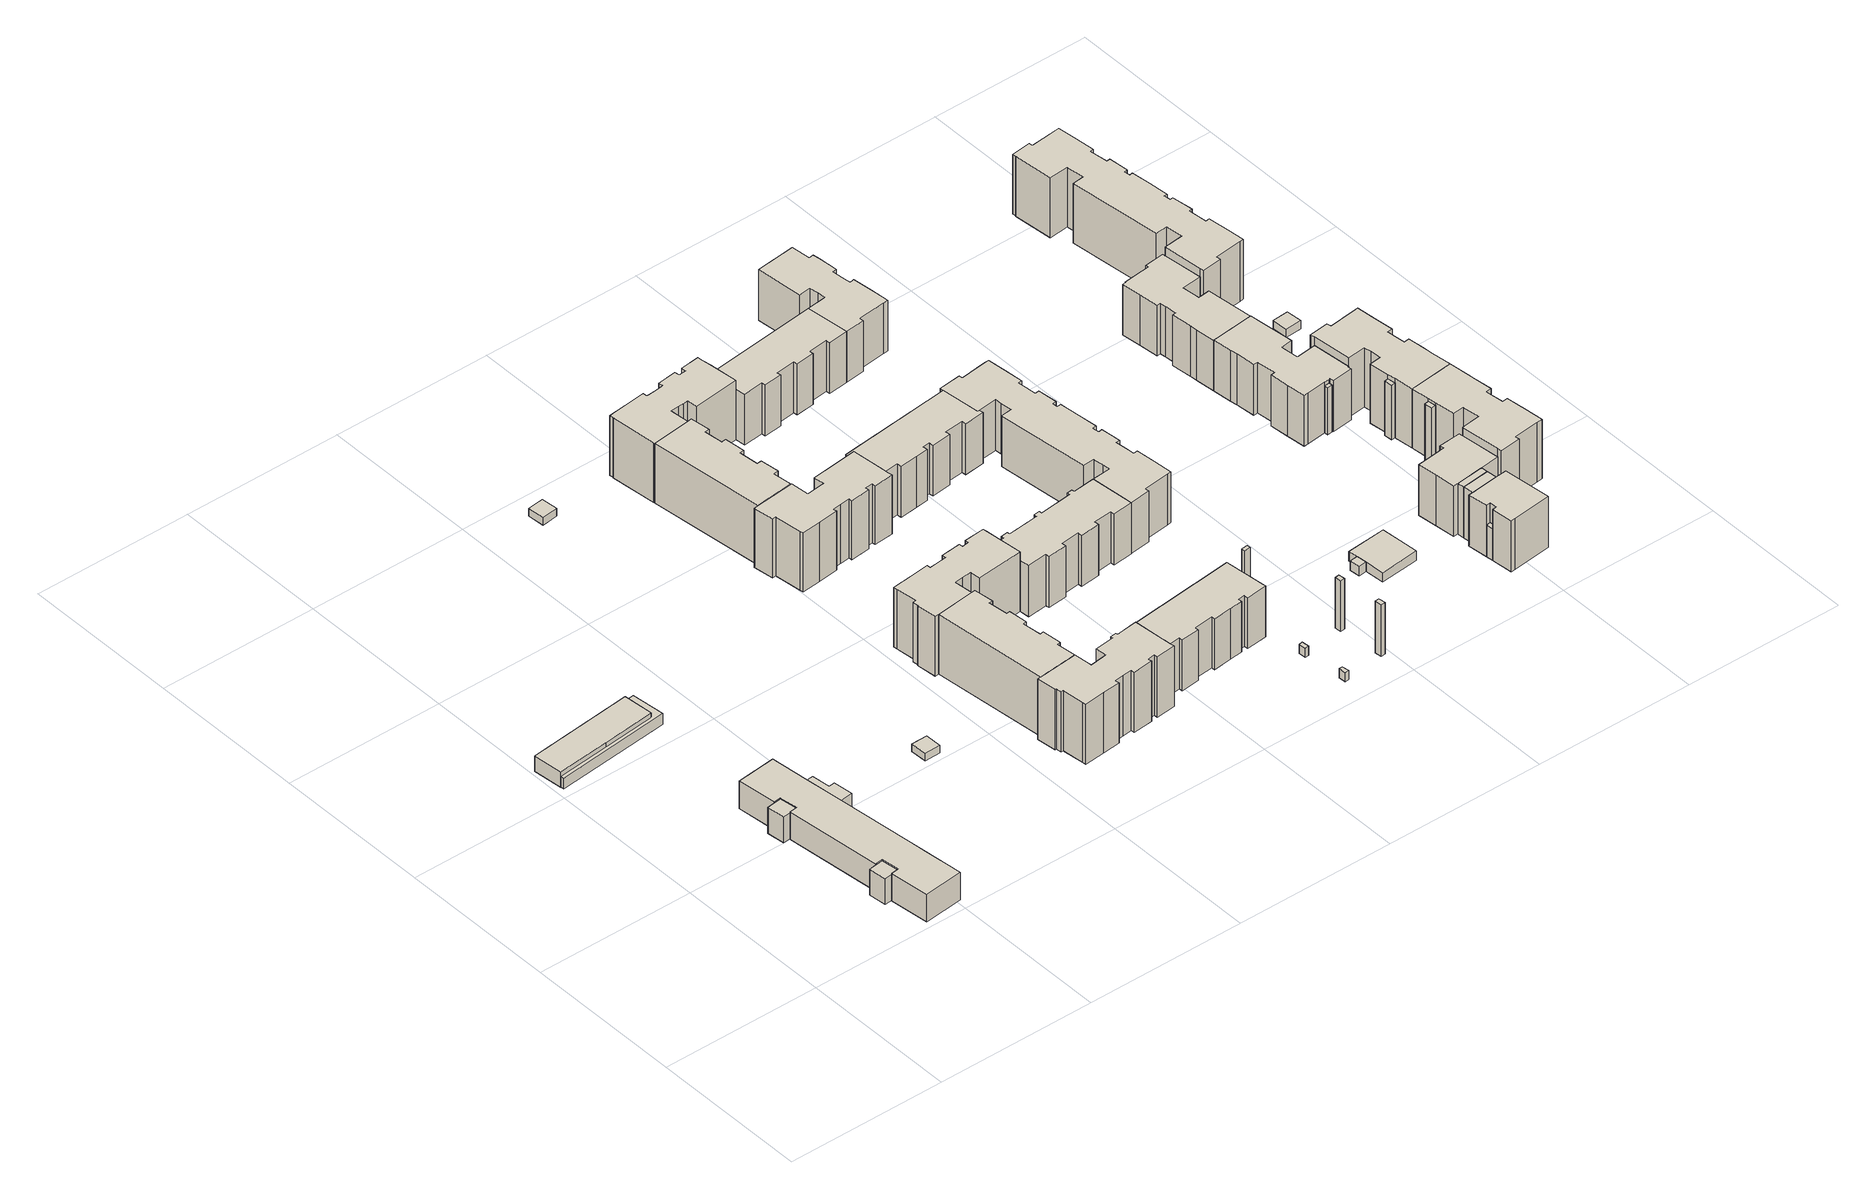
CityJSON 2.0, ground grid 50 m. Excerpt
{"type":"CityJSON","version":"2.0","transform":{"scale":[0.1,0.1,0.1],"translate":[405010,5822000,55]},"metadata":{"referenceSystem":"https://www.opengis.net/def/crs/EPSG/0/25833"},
"CityObjects":{
"building1":{"type":"Building","attributes":{"Gemeindeschluessel":"11000010","BezugspunktDach":"2200","function":"51009_1610","measuredHeight":8.51,"storeysAboveGround":0},"address":[{"country":"Germany","locality":"Berlin"}],"geometry":[{"type":"Solid","lod":"1","boundaries":[[[[0,1,2,3,4,5]],[[6,7,8,9,10,11]],[[6,11,5,4]],[[7,6,4,3]],[[8,7,3,2]],[[9,8,2,1]],[[10,9,1,0]],[[11,10,0,5]]]]}]},
"building2":{"type":"Building","attributes":{"Gemeindeschluessel":"11000010","BezugspunktDach":"2200","function":"51009_1610","measuredHeight":8.55,"storeysAboveGround":0},"address":[{"country":"Germany","locality":"Berlin"}],"geometry":[{"type":"Solid","lod":"1","boundaries":[[[[12,13,14,15,16,17]],[[18,19,20,21,22,23]],[[18,23,17,16]],[[19,18,16,15]],[[20,19,15,14]],[[21,20,14,13]],[[22,21,13,12]],[[23,22,12,17]]]]}]},
"building3":{"type":"Building","attributes":{"name":"Kinderforscherzentrum","Gemeindeschluessel":"11000010","BezugspunktDach":"2200","function":"31001_3020","measuredHeight":6.55,"storeysAboveGround":1},"address":[{"country":"Germany","locality":"Berlin","thoroughfareNumber":"59","thoroughfareName":"Kastanienallee"}],"geometry":[{"type":"Solid","lod":"1","boundaries":[[[[24,25,26,27,28]],[[29,30,31,32,33]],[[29,33,28,27]],[[30,29,27,26]],[[31,30,26,25]],[[32,31,25,24]],[[33,32,24,28]]]]}]},
"building4":{"type":"Building","attributes":{"Gemeindeschluessel":"11000010","function":"31001_3060"},"address":[{"country":"Germany","locality":"Berlin","thoroughfareNumber":"53, 55","thoroughfareName":"Kastanienallee"}],"children":["building4-1","building4-2","building4-3"]},
"building4-1":{"type":"BuildingPart","attributes":{"BezugspunktDach":"2200","measuredHeight":9.04,"storeysAboveGround":3},"parents":["building4"],"geometry":[{"type":"MultiSurface","lod":"1","boundaries":[[[34,35,36,37,38,39,40,41,42,43,44,45,46,47,48,49]],[[50,51,52,53,54,55,56,57,58,59,60,61,62,63,64,65]],[[50,65,49,48]],[[51,50,48,47]],[[47,66,67,52,51,47,46]],[[53,52,46,45]],[[68,69,70,71,54,53,45,44]],[[55,54,44,43]],[[56,55,43,42]],[[57,56,42,41]],[[58,57,41,40]],[[59,58,40,39]],[[60,59,39,38]],[[61,60,38,37]],[[62,61,37,36]],[[63,62,36,35]],[[64,63,35,34]],[[65,64,34,49]],[[67,66,47,46]],[[71,70,69,68]]]}]},
"building4-2":{"type":"BuildingPart","attributes":{"BezugspunktDach":"2200","measuredHeight":8.78,"storeysAboveGround":3},"parents":["building4"],"geometry":[{"type":"Solid","lod":"1","boundaries":[[[[46,72,73,74,75,47]],[[76,77,78,79,67,66]],[[76,66,47,75]],[[77,76,75,74]],[[78,77,74,73]],[[79,78,73,72]],[[67,79,72,46]],[[66,67,46,47]]]]}]},
"building4-3":{"type":"BuildingPart","attributes":{"BezugspunktDach":"2200","measuredHeight":3.06,"storeysAboveGround":3},"parents":["building4"],"geometry":[{"type":"Solid","lod":"1","boundaries":[[[[68,80,81,69]],[[82,83,71,70]],[[82,70,69,81]],[[83,82,81,80]],[[71,83,80,68]],[[71,68,69,70]]]]}]},
"building5":{"type":"Building","attributes":{"Gemeindeschluessel":"11000010","BezugspunktDach":"2200","function":"51009_1610","measuredHeight":3.59,"storeysAboveGround":0},"address":[{"country":"Germany","locality":"Berlin"}],"geometry":[{"type":"Solid","lod":"1","boundaries":[[[[84,85,86,87,88,89]],[[90,91,92,93,94,95]],[[90,95,89,88]],[[91,90,88,87]],[[92,91,87,86]],[[93,92,86,85]],[[94,93,85,84]],[[95,94,84,89]]]]}]},
"building6":{"type":"Building","attributes":{"Gemeindeschluessel":"11000010","BezugspunktDach":"2200","function":"51009_1610","measuredHeight":2.72,"storeysAboveGround":0},"address":[{"country":"Germany","locality":"Berlin"}],"geometry":[{"type":"Solid","lod":"1","boundaries":[[[[96,97,98,99]],[[100,78,77,76]],[[100,76,99,98]],[[78,100,98,97]],[[77,78,97,96]],[[76,77,96,99]]]]}]},
"building7":{"type":"Building","attributes":{"Gemeindeschluessel":"11000010","BezugspunktDach":"2200","function":"31001_2523","measuredHeight":2.44,"storeysAboveGround":1},"address":[{"country":"Germany","locality":"Berlin","thoroughfareNumber":"50 (1)","thoroughfareName":"Kastanienallee"}],"geometry":[{"type":"Solid","lod":"1","boundaries":[[[[101,102,103,104]],[[105,106,107,108]],[[105,108,104,103]],[[106,105,103,102]],[[107,106,102,101]],[[108,107,101,104]]]]}]},
"building8":{"type":"Building","attributes":{"Gemeindeschluessel":"11000010","BezugspunktDach":"2200","function":"31001_2523","measuredHeight":2.63,"storeysAboveGround":1},"address":[{"country":"Germany","locality":"Berlin","thoroughfareNumber":"90 (1)","thoroughfareName":"Kastanienallee"}],"geometry":[{"type":"Solid","lod":"1","boundaries":[[[[109,110,111,112]],[[113,114,115,116]],[[113,116,112,111]],[[114,113,111,110]],[[115,114,110,109]],[[116,115,109,112]]]]}]},
"building9":{"type":"Building","attributes":{"Gemeindeschluessel":"11000010","BezugspunktDach":"2200","function":"31001_1010","measuredHeight":19.66,"storeysAboveGround":6},"address":[{"country":"Germany","locality":"Berlin","thoroughfareNumber":"50, 52, 54","thoroughfareName":"Kastanienallee"}],"geometry":[{"type":"Solid","lod":"1","boundaries":[[[[117,118,119,120,121,122,123,124,125,126,127,128,129,130,131]],[[132,133,134,135,136,137,138,139,140,141,142,143,144,145,146]],[[132,146,131,130]],[[133,132,130,129]],[[134,133,129,128]],[[135,134,128,127]],[[136,135,127,126]],[[137,136,126,125]],[[138,137,125,124]],[[139,138,124,123]],[[140,139,123,122]],[[141,140,122,121]],[[142,141,121,120]],[[143,142,120,119]],[[144,143,119,118]],[[145,144,118,117]],[[146,145,117,131]]]]}]},
"building10":{"type":"Building","attributes":{"Gemeindeschluessel":"11000010","BezugspunktDach":"2200","function":"31001_1010","measuredHeight":19.9,"storeysAboveGround":6},"address":[{"country":"Germany","locality":"Berlin","thoroughfareNumber":"46, 48","thoroughfareName":"Kastanienallee"}],"geometry":[{"type":"Solid","lod":"1","boundaries":[[[[147,148,149,150,151,152,153,154,155,156,157,158,159,160,161,162,163,164,165,166,167,168,169,170,171,172,173,174,175,118,117,176]],[[177,178,179,180,181,182,183,184,185,186,187,188,189,190,191,192,193,194,195,196,197,198,199,200,201,202,203,204,205,206,207,208]],[[177,208,176,117]],[[178,177,117,118]],[[179,178,118,175]],[[180,179,175,174]],[[181,180,174,173]],[[182,181,173,172]],[[183,182,172,171]],[[184,183,171,170]],[[185,184,170,169]],[[186,185,169,168]],[[187,186,168,167]],[[188,187,167,166]],[[189,188,166,165]],[[190,189,165,164]],[[191,190,164,163]],[[192,191,163,162]],[[193,192,162,161]],[[194,193,161,160]],[[195,194,160,159]],[[196,195,159,158]],[[197,196,158,157]],[[198,197,157,156]],[[199,198,156,155]],[[200,199,155,154]],[[201,200,154,153]],[[202,201,153,152]],[[203,202,152,151]],[[204,203,151,150]],[[205,204,150,149]],[[206,205,149,148]],[[207,206,148,147]],[[208,207,147,176]]]]}]},
"building11":{"type":"Building","attributes":{"Gemeindeschluessel":"11000010","BezugspunktDach":"2200","function":"31001_1010","measuredHeight":19.73,"storeysAboveGround":6},"address":[{"country":"Germany","locality":"Berlin","thoroughfareNumber":"56, 58","thoroughfareName":"Kastanienallee"}],"geometry":[{"type":"Solid","lod":"1","boundaries":[[[[209,131,130,210,211,212,213,214,215,216,217,218,219,220,221,222,223,224,225,226,227,228,229,230,231,232,233]],[[234,235,236,237,238,239,240,241,242,243,244,245,246,247,248,249,250,251,252,253,254,255,256,132,146,257,258]],[[234,258,233,232]],[[235,234,232,231]],[[236,235,231,230]],[[237,236,230,229]],[[238,237,229,228]],[[239,238,228,227]],[[240,239,227,226]],[[241,240,226,225]],[[242,241,225,224]],[[243,242,224,223]],[[244,243,223,222]],[[245,244,222,221]],[[246,245,221,220]],[[247,246,220,219]],[[248,247,219,218]],[[249,248,218,217]],[[250,249,217,216]],[[251,250,216,215]],[[252,251,215,214]],[[253,252,214,213]],[[254,253,213,212]],[[255,254,212,211]],[[256,255,211,210]],[[132,256,210,130]],[[146,132,130,131]],[[257,146,131,209]],[[258,257,209,233]]]]}]},
"building12":{"type":"Building","attributes":{"Gemeindeschluessel":"11000010","BezugspunktDach":"2200","function":"31001_1010","measuredHeight":19.63,"storeysAboveGround":6},"address":[{"country":"Germany","locality":"Berlin","thoroughfareNumber":"84, 86, 88","thoroughfareName":"Kastanienallee"}],"geometry":[{"type":"Solid","lod":"1","boundaries":[[[[259,260,261,262,263,264,265,266,267,268,269,270,271,272,273]],[[274,275,276,277,278,279,280,281,282,283,284,285,286,287,288]],[[274,288,273,272]],[[275,274,272,271]],[[276,275,271,270]],[[277,276,270,269]],[[278,277,269,268]],[[279,278,268,267]],[[280,279,267,266]],[[281,280,266,265]],[[282,281,265,264]],[[283,282,264,263]],[[284,283,263,262]],[[285,284,262,261]],[[286,285,261,260]],[[287,286,260,259]],[[288,287,259,273]]]]}]},
"building13":{"type":"Building","attributes":{"Gemeindeschluessel":"11000010","BezugspunktDach":"2200","function":"31001_1010","measuredHeight":19.58,"storeysAboveGround":4},"address":[{"country":"Germany","locality":"Berlin","thoroughfareNumber":"80, 82","thoroughfareName":"Kastanienallee"}],"geometry":[{"type":"Solid","lod":"1","boundaries":[[[[289,290,291,292,293,294,295,296,297,298,299,300,301,302,303,304,305,306,307,308,309,310,311,312,313,314,315]],[[316,287,286,317,318,319,320,321,322,323,324,325,326,327,328,329,330,331,332,333,334,335,336,337,338,339,340]],[[316,340,315,314]],[[287,316,314,313]],[[286,287,313,312]],[[317,286,312,311]],[[318,317,311,310]],[[319,318,310,309]],[[320,319,309,308]],[[321,320,308,307]],[[322,321,307,306]],[[323,322,306,305]],[[324,323,305,304]],[[325,324,304,303]],[[326,325,303,302]],[[327,326,302,301]],[[328,327,301,300]],[[329,328,300,299]],[[330,329,299,298]],[[331,330,298,297]],[[332,331,297,296]],[[333,332,296,295]],[[334,333,295,294]],[[335,334,294,293]],[[336,335,293,292]],[[337,336,292,291]],[[338,337,291,290]],[[339,338,290,289]],[[340,339,289,315]]]]}]},
"building14":{"type":"Building","attributes":{"Gemeindeschluessel":"11000010","BezugspunktDach":"2200","function":"31001_1010","measuredHeight":19.73,"storeysAboveGround":6},"address":[{"country":"Germany","locality":"Berlin","thoroughfareNumber":"90, 92","thoroughfareName":"Kastanienallee"}],"geometry":[{"type":"Solid","lod":"1","boundaries":[[[[341,273,272,342,343,344,345,346,347,348,349,350,351,352,353,354,355,356,357,358,359,360,361,362,363,364]],[[365,366,367,368,369,370,371,372,373,374,375,376,377,378,379,380,381,382,383,384,385,386,387,388,389,390]],[[365,390,364,363]],[[366,365,363,362]],[[367,366,362,361]],[[368,367,361,360]],[[369,368,360,359]],[[370,369,359,358]],[[371,370,358,357]],[[372,371,357,356]],[[373,372,356,355]],[[374,373,355,354]],[[375,374,354,353]],[[376,375,353,352]],[[377,376,352,351]],[[378,377,351,350]],[[379,378,350,349]],[[380,379,349,348]],[[381,380,348,347]],[[382,381,347,346]],[[383,382,346,345]],[[384,383,345,344]],[[385,384,344,343]],[[386,385,343,342]],[[387,386,342,272]],[[388,387,272,273]],[[389,388,273,341]],[[390,389,341,364]]]]}]},
"building15":{"type":"Building","attributes":{"Gemeindeschluessel":"11000010","BezugspunktDach":"2200","function":"31001_1010","measuredHeight":16.8,"storeysAboveGround":6},"address":[{"country":"Germany","locality":"Berlin","thoroughfareNumber":"40, 42, 44","thoroughfareName":"Kastanienallee"}],"geometry":[{"type":"Solid","lod":"1","boundaries":[[[[391,392,393,394,395,396,397,398,399,400,401,402,403,404,405,406,407]],[[408,409,410,411,412,413,414,415,416,417,418,419,420,421,422,423,424]],[[408,424,407,406]],[[409,408,406,405]],[[410,409,405,404]],[[411,410,404,403]],[[412,411,403,402]],[[413,412,402,401]],[[414,413,401,400]],[[415,414,400,399]],[[416,415,399,398]],[[417,416,398,397]],[[418,417,397,396]],[[419,418,396,395]],[[420,419,395,394]],[[421,420,394,393]],[[422,421,393,392]],[[423,422,392,391]],[[424,423,391,407]]]]}]},
"building16":{"type":"Building","attributes":{"Gemeindeschluessel":"11000010","BezugspunktDach":"2200","function":"31001_1010","measuredHeight":16.9,"storeysAboveGround":5},"address":[{"country":"Germany","locality":"Berlin","thoroughfareNumber":"60, 62, 64","thoroughfareName":"Kastanienallee"}],"geometry":[{"type":"Solid","lod":"1","boundaries":[[[[425,426,427,428,429,430,431,432,433,434,435,436,437,438,439,440,441,442,443,444,445,446,447,448,449,450,451,452]],[[453,454,455,456,457,458,459,460,461,462,463,464,465,466,467,468,469,470,471,472,473,474,475,476,477,478,252,251]],[[453,251,452,451]],[[454,453,451,450]],[[455,454,450,449]],[[456,455,449,448]],[[457,456,448,447]],[[458,457,447,446]],[[459,458,446,445]],[[460,459,445,444]],[[461,460,444,443]],[[462,461,443,442]],[[463,462,442,441]],[[464,463,441,440]],[[465,464,440,439]],[[466,465,439,438]],[[467,466,438,437]],[[468,467,437,436]],[[469,468,436,435]],[[470,469,435,434]],[[471,470,434,433]],[[472,471,433,432]],[[473,472,432,431]],[[474,473,431,430]],[[475,474,430,429]],[[476,475,429,428]],[[477,476,428,427]],[[478,477,427,426]],[[252,478,426,425]],[[251,252,425,452]]]]}]},
"building17":{"type":"Building","attributes":{"Gemeindeschluessel":"11000010","BezugspunktDach":"2200","function":"51009_1610","measuredHeight":3,"storeysAboveGround":0},"address":[{"country":"Germany","locality":"Berlin"}],"geometry":[{"type":"Solid","lod":"1","boundaries":[[[[479,480,481,482]],[[483,484,485,486]],[[483,486,482,481]],[[484,483,481,480]],[[485,484,480,479]],[[486,485,479,482]]]]}]},
"building18":{"type":"Building","attributes":{"Gemeindeschluessel":"11000010","BezugspunktDach":"2200","function":"51009_1610","measuredHeight":3,"storeysAboveGround":0},"address":[{"country":"Germany","locality":"Berlin"}],"geometry":[{"type":"Solid","lod":"1","boundaries":[[[[487,488,489,490]],[[491,492,493,494]],[[491,494,490,489]],[[492,491,489,488]],[[493,492,488,487]],[[494,493,487,490]]]]}]},
"building19":{"type":"Building","attributes":{"Gemeindeschluessel":"11000010","BezugspunktDach":"2200","function":"31001_1010","measuredHeight":16.77,"storeysAboveGround":5},"address":[{"country":"Germany","locality":"Berlin","thoroughfareNumber":"74, 76, 78","thoroughfareName":"Kastanienallee"}],"geometry":[{"type":"Solid","lod":"1","boundaries":[[[[495,496,497,498,499,500,501,502,503,504,505,506,507,508,509,510,511,512]],[[513,514,515,516,517,518,519,520,521,522,523,524,525,526,527,323,322,528]],[[513,528,512,511]],[[514,513,511,510]],[[515,514,510,509]],[[516,515,509,508]],[[517,516,508,507]],[[518,517,507,506]],[[519,518,506,505]],[[520,519,505,504]],[[521,520,504,503]],[[522,521,503,502]],[[523,522,502,501]],[[524,523,501,500]],[[525,524,500,499]],[[526,525,499,498]],[[527,526,498,497]],[[323,527,497,496]],[[322,323,496,495]],[[528,322,495,512]]]]}]},
"building20":{"type":"Building","attributes":{"Gemeindeschluessel":"11000010","BezugspunktDach":"2200","function":"31001_1010","measuredHeight":16.8,"storeysAboveGround":5},"address":[{"country":"Germany","locality":"Berlin","thoroughfareNumber":"94, 96, 98","thoroughfareName":"Kastanienallee"}],"geometry":[{"type":"Solid","lod":"1","boundaries":[[[[529,530,531,532,533,534,535,536,537,538,539,540,541,542,543,544]],[[545,546,547,548,549,550,551,552,553,554,555,556,557,558,559,560]],[[545,560,544,543]],[[546,545,543,542]],[[547,546,542,541]],[[548,547,541,540]],[[549,548,540,539]],[[550,549,539,538]],[[551,550,538,537]],[[552,551,537,536]],[[553,552,536,535]],[[554,553,535,534]],[[555,554,534,533]],[[556,555,533,532]],[[557,556,532,531]],[[558,557,531,530]],[[559,558,530,529]],[[560,559,529,544]]]]}]},
"building21":{"type":"Building","attributes":{"Gemeindeschluessel":"11000010","BezugspunktDach":"2200","function":"51009_1610","measuredHeight":16.83,"storeysAboveGround":0},"address":[{"country":"Germany","locality":"Berlin"}],"geometry":[{"type":"Solid","lod":"1","boundaries":[[[[561,562,563,564]],[[565,566,567,568]],[[565,568,564,563]],[[566,565,563,562]],[[567,566,562,561]],[[568,567,561,564]]]]}]},
"building22":{"type":"Building","attributes":{"Gemeindeschluessel":"11000010","BezugspunktDach":"2200","function":"51009_1610","measuredHeight":17.11,"storeysAboveGround":0},"address":[{"country":"Germany","locality":"Berlin"}],"geometry":[{"type":"Solid","lod":"1","boundaries":[[[[569,570,571,572]],[[573,574,575,576]],[[573,576,572,571]],[[574,573,571,570]],[[575,574,570,569]],[[576,575,569,572]]]]}]},
"building23":{"type":"Building","attributes":{"Gemeindeschluessel":"11000010","BezugspunktDach":"2200","function":"51009_1610","measuredHeight":16.7,"storeysAboveGround":0},"address":[{"country":"Germany","locality":"Berlin"}],"geometry":[{"type":"Solid","lod":"1","boundaries":[[[[577,578,579,580]],[[581,582,583,584]],[[581,584,580,579]],[[582,581,579,578]],[[583,582,578,577]],[[584,583,577,580]]]]}]},
"building24":{"type":"Building","attributes":{"Gemeindeschluessel":"11000010","BezugspunktDach":"2200","function":"31001_1010","measuredHeight":16.82,"storeysAboveGround":5},"address":[{"country":"Germany","locality":"Berlin","thoroughfareNumber":"66, 68, 70, 72","thoroughfareName":"Kastanienallee"}],"geometry":[{"type":"Solid","lod":"1","boundaries":[[[[511,510,509,585,586,587,588,589,590,591,592,439,438,437,593,594,595,596,597,598,599,600,601,602,603,604,605,606,607,608,609,610,611,612,613,614,615,616,617,618,619,620,621,622,623]],[[624,625,626,627,628,629,630,631,632,633,634,635,636,637,638,639,640,641,642,643,644,645,646,647,648,649,650,651,652,653,654,655,656,657,658,659,660,661,662,663,664,515,514,513,665]],[[624,665,623,622]],[[625,624,622,621]],[[626,625,621,620]],[[627,626,620,619]],[[628,627,619,618]],[[629,628,618,617]],[[630,629,617,616]],[[631,630,616,615]],[[632,631,615,614]],[[633,632,614,613]],[[634,633,613,612]],[[635,634,612,611]],[[636,635,611,610]],[[637,636,610,609]],[[638,637,609,608]],[[639,638,608,607]],[[640,639,607,606]],[[641,640,606,605]],[[642,641,605,604]],[[643,642,604,603]],[[644,643,603,602]],[[645,644,602,601]],[[646,645,601,600]],[[647,646,600,599]],[[648,647,599,598]],[[649,648,598,597]],[[650,649,597,596]],[[651,650,596,595]],[[652,651,595,594]],[[653,652,594,593]],[[654,653,593,437]],[[655,654,437,438]],[[656,655,438,439]],[[657,656,439,592]],[[658,657,592,591]],[[659,658,591,590]],[[660,659,590,589]],[[661,660,589,588]],[[662,661,588,587]],[[663,662,587,586]],[[664,663,586,585]],[[515,664,585,509]],[[514,515,509,510]],[[513,514,510,511]],[[665,513,511,623]]]]}]},
"building25":{"type":"Building","attributes":{"Gemeindeschluessel":"11000010","BezugspunktDach":"2200","function":"51009_1610","measuredHeight":3.13,"storeysAboveGround":0},"address":[{"country":"Germany","locality":"Berlin"}],"geometry":[{"type":"Solid","lod":"1","boundaries":[[[[666,667,668,669]],[[670,671,672,673]],[[670,673,669,668]],[[671,670,668,667]],[[672,671,667,666]],[[673,672,666,669]]]]}]},
"building26":{"type":"Building","attributes":{"Gemeindeschluessel":"11000010","BezugspunktDach":"2200","function":"31001_1010","measuredHeight":16.8,"storeysAboveGround":5},"address":[{"country":"Germany","locality":"Berlin","thoroughfareNumber":"100, 102","thoroughfareName":"Kastanienallee"}],"geometry":[{"type":"Solid","lod":"1","boundaries":[[[[542,541,674,675,676,677,678,679,680,681,682,683,684,685,686,687,688,689,690,691,692,693,694,543]],[[695,696,697,698,699,700,701,702,703,704,705,706,707,708,709,710,711,712,713,714,715,547,546,545]],[[695,545,543,694]],[[696,695,694,693]],[[697,696,693,692]],[[698,697,692,691]],[[699,698,691,690]],[[700,699,690,689]],[[701,700,689,688]],[[702,701,688,687]],[[703,702,687,686]],[[704,703,686,685]],[[705,704,685,684]],[[706,705,684,683]],[[707,706,683,682]],[[708,707,682,681]],[[709,708,681,680]],[[710,709,680,679]],[[711,710,679,678]],[[712,711,678,677]],[[713,712,677,676]],[[714,713,676,675]],[[715,714,675,674]],[[547,715,674,541]],[[546,547,541,542]],[[545,546,542,543]]]]}]},
"building27":{"type":"Building","attributes":{"name":"Jug.-Club","Gemeindeschluessel":"11000010","BezugspunktDach":"2200","function":"31001_3061","measuredHeight":3.1,"storeysAboveGround":1},"address":[{"country":"Germany","locality":"Berlin","thoroughfareNumber":"43","thoroughfareName":"Stendaler Straße"}],"geometry":[{"type":"Solid","lod":"1","boundaries":[[[[668,667,716,717,718,719]],[[720,721,722,671,670,723]],[[720,723,719,718]],[[721,720,718,717]],[[722,721,717,716]],[[671,722,716,667]],[[670,671,667,668]],[[723,670,668,719]]]]}]},
"building28":{"type":"Building","attributes":{"Gemeindeschluessel":"11000010","BezugspunktDach":"2200","function":"51009_1610","measuredHeight":10.49,"storeysAboveGround":0},"address":[{"country":"Germany","locality":"Berlin"}],"geometry":[{"type":"Solid","lod":"1","boundaries":[[[[724,725,726,727]],[[728,729,730,731]],[[728,731,727,726]],[[729,728,726,725]],[[730,729,725,724]],[[731,730,724,727]]]]}]},
"building29":{"type":"Building","attributes":{"Gemeindeschluessel":"11000010","function":"31001_1010"},"address":[{"country":"Germany","locality":"Berlin","thoroughfareNumber":"41, 45","thoroughfareName":"Stendaler Straße"}],"children":["building29-1","building29-2","building29-3","building29-4"]},
"building29-1":{"type":"BuildingPart","attributes":{"BezugspunktDach":"2200","measuredHeight":16.91,"storeysAboveGround":5},"parents":["building29"],"geometry":[{"type":"MultiSurface","lod":"1","boundaries":[[[732,733,734,735,736,737,738,739,740,741,742]],[[743,744,745,746,747,748,730,729,728,731,749]],[[743,749,742,741]],[[744,743,741,750,751]],[[745,744,740,739]],[[746,745,739,738]],[[747,746,738,737]],[[748,747,737,736]],[[730,748,736,735]],[[729,730,735,734]],[[728,729,734,733]],[[731,728,733,732]],[[749,731,732,742]],[[751,750,741,740]]]}]},
"building29-2":{"type":"BuildingPart","attributes":{"BezugspunktDach":"2200","measuredHeight":16.83,"storeysAboveGround":5},"parents":["building29"],"geometry":[{"type":"MultiSurface","lod":"1","boundaries":[[[741,740,752,753]],[[754,751,750,755]],[[756,752,753,752]],[[755,757,755,754]],[[751,754,752,740]],[[755,750,741,753]],[[754,755,757,753,752,756]],[[751,740,741,750]]]}]},
"building29-3":{"type":"BuildingPart","attributes":{"BezugspunktDach":"2200","measuredHeight":16.75,"storeysAboveGround":5},"parents":["building29"],"geometry":[{"type":"MultiSurface","lod":"1","boundaries":[[[758,759,760,761,762,763,764,765,766,767,768,769,770,771]],[[772,773,774,775,776,777,778,779,780,781,782,783,784,785]],[[772,785,771,770]],[[773,772,770,769]],[[774,773,769,768]],[[775,774,768,767]],[[776,775,767,766]],[[777,776,766,765]],[[778,777,765,764]],[[779,778,764,763]],[[780,779,763,762]],[[783,782,760,759]],[[784,783,759,758]],[[785,784,758,771]],[[781,780,762,761]],[[786,782,781,761,760]]]}]},
"building29-4":{"type":"BuildingPart","attributes":{"BezugspunktDach":"2200","measuredHeight":16.75,"storeysAboveGround":5},"parents":["building29"],"geometry":[{"type":"MultiSurface","lod":"1","boundaries":[[[753,752,762,761,760]],[[781,780,754,755,782]],[[754,780,762,752]],[[782,755,753,760]],[[787,781,782,760,761]],[[780,781,761,762]],[[755,754,752,753]]]}]},
"building30":{"type":"Building","attributes":{"Gemeindeschluessel":"11000010","BezugspunktDach":"2200","function":"51009_1610","measuredHeight":15.45,"storeysAboveGround":0},"address":[{"country":"Germany","locality":"Berlin"}],"geometry":[{"type":"Solid","lod":"1","boundaries":[[[[788,789,790,791]],[[792,793,794,795]],[[792,795,791,790]],[[793,792,790,789]],[[794,793,789,788]],[[795,794,788,791]]]]}]},
"building31":{"type":"Building","attributes":{"Gemeindeschluessel":"11000010","BezugspunktDach":"2200","function":"31001_1010","measuredHeight":16.79,"storeysAboveGround":5},"address":[{"country":"Germany","locality":"Berlin","thoroughfareNumber":"55, 57","thoroughfareName":"Stendaler Straße"}],"geometry":[{"type":"Solid","lod":"1","boundaries":[[[[796,797,798,799,800,801,802,803,804,805,806,807,808,809,810,811,812,813,814,815,816,817,818]],[[819,820,821,822,823,824,825,826,827,828,829,792,795,830,831,832,833,834,835,836,837,838,839]],[[819,839,818,817]],[[820,819,817,816]],[[821,820,816,815]],[[822,821,815,814]],[[823,822,814,813]],[[824,823,813,812]],[[825,824,812,811]],[[826,825,811,810]],[[827,826,810,809]],[[828,827,809,808]],[[829,828,808,807]],[[792,829,807,806]],[[795,792,806,805]],[[830,795,805,804]],[[831,830,804,803]],[[832,831,803,802]],[[833,832,802,801]],[[834,833,801,800]],[[835,834,800,799]],[[836,835,799,798]],[[837,836,798,797]],[[838,837,797,796]],[[839,838,796,818]]]]}]},
"building32":{"type":"Building","attributes":{"Gemeindeschluessel":"11000010","BezugspunktDach":"2200","function":"51009_1610","measuredHeight":18.69,"storeysAboveGround":0},"address":[{"country":"Germany","locality":"Berlin"}],"geometry":[{"type":"Solid","lod":"1","boundaries":[[[[840,841,842,843]],[[844,845,846,847]],[[844,847,843,842]],[[845,844,842,841]],[[846,845,841,840]],[[847,846,840,843]]]]}]},
"building33":{"type":"Building","attributes":{"Gemeindeschluessel":"11000010","BezugspunktDach":"2200","function":"51009_1610","measuredHeight":18,"storeysAboveGround":0},"address":[{"country":"Germany","locality":"Berlin"}],"geometry":[{"type":"Solid","lod":"1","boundaries":[[[[848,849,850,851]],[[852,853,854,855]],[[852,855,851,850]],[[853,852,850,849]],[[854,853,849,848]],[[855,854,848,851]]]]}]},
"building34":{"type":"Building","attributes":{"Gemeindeschluessel":"11000010","BezugspunktDach":"2200","function":"31001_1010","measuredHeight":16.76,"storeysAboveGround":5},"address":[{"country":"Germany","locality":"Berlin","thoroughfareNumber":"59, 63","thoroughfareName":"Stendaler Straße"}],"geometry":[{"type":"Solid","lod":"1","boundaries":[[[[856,857,858,859,860,861,862,863,864,865,866,867,868,869,870,871,872,873,874,875,876,877,878,879]],[[880,881,882,883,884,885,886,887,888,889,890,891,820,819,839,892,893,894,895,896,897,898,899,900]],[[880,900,879,878]],[[881,880,878,877]],[[882,881,877,876]],[[883,882,876,875]],[[884,883,875,874]],[[885,884,874,873]],[[886,885,873,872]],[[887,886,872,871]],[[888,887,871,870]],[[889,888,870,869]],[[890,889,869,868]],[[891,890,868,867]],[[820,891,867,866]],[[819,820,866,865]],[[839,819,865,864]],[[892,839,864,863]],[[893,892,863,862]],[[894,893,862,861]],[[895,894,861,860]],[[896,895,860,859]],[[897,896,859,858]],[[898,897,858,857]],[[899,898,857,856]],[[900,899,856,879]]]]}]},
"building35":{"type":"Building","attributes":{"Gemeindeschluessel":"11000010","BezugspunktDach":"2200","function":"31001_1010","measuredHeight":19.6,"storeysAboveGround":5},"address":[{"country":"Germany","locality":"Berlin","thoroughfareNumber":"47, 49","thoroughfareName":"Stendaler Straße"}],"geometry":[{"type":"Solid","lod":"1","boundaries":[[[[901,902,903,904,905,906,907,908,909,910,911,912,913,914,915,916,917,918,919,920,921,922]],[[923,924,925,845,844,926,927,928,929,930,931,932,933,934,935,936,937,938,939,940,779,778]],[[923,778,922,921]],[[924,923,921,920]],[[925,924,920,919]],[[845,925,919,918]],[[844,845,918,917]],[[926,844,917,916]],[[927,926,916,915]],[[928,927,915,914]],[[929,928,914,913]],[[930,929,913,912]],[[931,930,912,911]],[[932,931,911,910]],[[933,932,910,909]],[[934,933,909,908]],[[935,934,908,907]],[[936,935,907,906]],[[937,936,906,905]],[[938,937,905,904]],[[939,938,904,903]],[[940,939,903,902]],[[779,940,902,901]],[[778,779,901,922]]]]}]},
"building36":{"type":"Building","attributes":{"Gemeindeschluessel":"11000010","BezugspunktDach":"2200","function":"31001_1010","measuredHeight":19.6,"storeysAboveGround":5},"address":[{"country":"Germany","locality":"Berlin","thoroughfareNumber":"51, 53","thoroughfareName":"Stendaler Straße"}],"geometry":[{"type":"Solid","lod":"1","boundaries":[[[[941,942,943,944,945,946,947,948,916,915,914,949,950,951,952,953,954,955,956,957,958,959,960,961]],[[962,963,964,965,966,967,968,969,970,971,972,973,928,927,926,974,975,976,977,978,979,825,824,980]],[[962,980,961,960]],[[963,962,960,959]],[[964,963,959,958]],[[965,964,958,957]],[[966,965,957,956]],[[967,966,956,955]],[[968,967,955,954]],[[969,968,954,953]],[[970,969,953,952]],[[971,970,952,951]],[[972,971,951,950]],[[973,972,950,949]],[[928,973,949,914]],[[927,928,914,915]],[[926,927,915,916]],[[974,926,916,948]],[[975,974,948,947]],[[976,975,947,946]],[[977,976,946,945]],[[978,977,945,944]],[[979,978,944,943]],[[825,979,943,942]],[[824,825,942,941]],[[980,824,941,961]]]]}]},
"building37":{"type":"Building","attributes":{"Gemeindeschluessel":"11000010","BezugspunktDach":"2200","function":"31001_2523","measuredHeight":2.69,"storeysAboveGround":1},"address":[{"country":"Germany","locality":"Berlin","thoroughfareNumber":"65 (1)","thoroughfareName":"Stendaler Straße"}],"geometry":[{"type":"Solid","lod":"1","boundaries":[[[[981,982,983,984]],[[985,986,987,988]],[[985,988,984,983]],[[986,985,983,982]],[[987,986,982,981]],[[988,987,981,984]]]]}]},
"building38":{"type":"Building","attributes":{"Gemeindeschluessel":"11000010","BezugspunktDach":"2200","function":"31001_1010","measuredHeight":19.72,"storeysAboveGround":6},"address":[{"country":"Germany","locality":"Berlin","thoroughfareNumber":"65, 67, 69, 71","thoroughfareName":"Stendaler Straße"}],"geometry":[{"type":"Solid","lod":"1","boundaries":[[[[989,990,991,992,993,994,995,996,997,998,999,1000,1001,1002,1003,1004,1005,1006,1007,1008,1009,1010,1011,1012,1013,1014,1015,1016,1017,1018,1019,1020,1021,1022,1023,1024,1025,1026,1027,1028]],[[1029,1030,1031,1032,1033,1034,1035,1036,1037,1038,1039,1040,1041,1042,1043,1044,1045,1046,1047,1048,1049,1050,1051,1052,1053,1054,1055,1056,1057,1058,1059,1060,1061,1062,1063,1064,1065,1066,1067,1068]],[[1029,1068,1028,1027]],[[1030,1029,1027,1026]],[[1031,1030,1026,1025]],[[1032,1031,1025,1024]],[[1033,1032,1024,1023]],[[1034,1033,1023,1022]],[[1035,1034,1022,1021]],[[1036,1035,1021,1020]],[[1037,1036,1020,1019]],[[1038,1037,1019,1018]],[[1039,1038,1018,1017]],[[1040,1039,1017,1016]],[[1041,1040,1016,1015]],[[1042,1041,1015,1014]],[[1043,1042,1014,1013]],[[1044,1043,1013,1012]],[[1045,1044,1012,1011]],[[1046,1045,1011,1010]],[[1047,1046,1010,1009]],[[1048,1047,1009,1008]],[[1049,1048,1008,1007]],[[1050,1049,1007,1006]],[[1051,1050,1006,1005]],[[1052,1051,1005,1004]],[[1053,1052,1004,1003]],[[1054,1053,1003,1002]],[[1055,1054,1002,1001]],[[1056,1055,1001,1000]],[[1057,1056,1000,999]],[[1058,1057,999,998]],[[1059,1058,998,997]],[[1060,1059,997,996]],[[1061,1060,996,995]],[[1062,1061,995,994]],[[1063,1062,994,993]],[[1064,1063,993,992]],[[1065,1064,992,991]],[[1066,1065,991,990]],[[1067,1066,990,989]],[[1068,1067,989,1028]]]]}]}
},
"vertices":[
[340,127,111],[364,129,111],[388,132,111],[381,188,111],[358,185,111],[334,182,111],[358,185,26],[381,188,26],[388,132,26],[364,129,26],[340,127,26],[334,182,26],
[301,484,112],[325,487,112],[349,490,112],[342,546,112],[319,543,112],[295,540,112],[319,543,27],[342,546,27],[349,490,27],[325,487,27],[301,484,27],[295,540,27],
[13,1029,72],[179,1046,72],[344,1063,72],[335,1156,72],[4,1121,72],[335,1156,21],[344,1063,21],[179,1046,21],[13,1029,21],[4,1121,21],
[319,543,115],[342,546,115],[349,490,115],[325,487,115],[358,185,115],[381,188,115],[388,132,115],[364,129,115],[378,6,115],[501,20,115],[487,141,115],[481,202,115],[455,439,115],[441,558,115],[428,679,115],[305,666,115],[428,679,24],[441,558,24],[455,439,24],[481,202,24],[487,141,24],[501,20,24],[378,6,24],[364,129,24],[388,132,24],[381,188,24],[358,185,24],[325,487,24],[349,490,24],[342,546,24],[319,543,24],[305,666,24],[441,558,27],[455,439,27],[487,141,56],[481,202,56],[481,202,26],[487,141,26],
[494,443,115],[487,504,115],[468,502,115],[461,560,115],[461,560,27],[468,502,27],[487,504,27],[494,443,27],
[526,145,56],[519,206,56],[519,206,26],[526,145,26],
[14,1017,58],[376,1055,58],[365,1159,58],[335,1156,58],[344,1063,58],[13,1029,58],[344,1063,22],[335,1156,22],[365,1159,22],[376,1055,22],[14,1017,22],[13,1029,22],
[468,502,54],[487,504,54],[481,562,54],[461,560,54],[481,562,27],
[800,515,41],[850,516,41],[849,567,41],[798,566,41],[849,567,16],[850,516,16],[800,515,16],[798,566,16],
[666,1876,40],[716,1882,40],[711,1933,40],[661,1928,40],[711,1933,14],[716,1882,14],[666,1876,14],[661,1928,14],
[1090,401,213],[1214,413,213],[1207,475,213],[1218,476,213],[1212,536,213],[1200,534,213],[1194,594,213],[1205,595,213],[1199,654,213],[1188,653,213],[1181,714,213],[1193,715,213],[1186,777,213],[1174,776,213],[1052,762,213],[1174,776,16],[1186,777,16],[1193,715,16],[1181,714,16],[1188,653,16],[1199,654,16],[1205,595,16],[1194,594,16],[1200,534,16],[1212,536,16],[1218,476,16],[1207,475,16],[1214,413,16],[1090,401,16],[1052,762,16],
[1085,338,213],[1089,338,213],[1091,320,213],[1099,321,213],[1106,253,213],[1107,241,213],[1173,248,213],[1228,253,213],[1226,266,213],[1255,269,213],[1284,272,213],[1285,261,213],[1348,267,213],[1347,278,213],[1369,281,213],[1370,270,213],[1432,276,213],[1430,287,213],[1428,308,213],[1427,318,213],[1418,414,213],[1352,406,213],[1351,412,213],[1331,410,213],[1332,403,213],[1271,396,213],[1274,361,213],[1244,357,213],[1220,354,213],[1078,399,213],[1090,401,14],[1214,413,14],[1220,354,14],[1244,357,14],[1274,361,14],[1271,396,14],[1332,403,14],[1331,410,14],[1351,412,14],[1352,406,14],[1418,414,14],[1427,318,14],[1428,308,14],[1430,287,14],[1432,276,14],[1370,270,14],[1369,281,14],[1347,278,14],[1348,267,14],[1285,261,14],[1284,272,14],[1255,269,14],[1226,266,14],[1228,253,14],[1173,248,14],[1107,241,14],[1106,253,14],[1099,321,14],[1091,320,14],[1089,338,14],[1085,338,14],[1078,399,14],
[1040,761,213],[1168,834,213],[1195,837,213],[1225,840,213],[1228,807,213],[1375,822,213],[1365,914,213],[1362,942,213],[1361,953,213],[1297,947,213],[1298,936,213],[1276,933,213],[1275,945,213],[1213,939,213],[1215,927,213],[1185,924,213],[1158,921,213],[1157,933,213],[1096,926,213],[1035,920,213],[1036,908,213],[1043,843,213],[1034,842,213],[1036,824,213],[1033,823,213],[1036,824,16],[1034,842,16],[1043,843,16],[1036,908,16],[1035,920,16],[1096,926,16],[1157,933,16],[1158,921,16],[1185,924,16],[1215,927,16],[1213,939,16],[1275,945,16],[1276,933,16],[1298,936,16],[1297,947,16],[1361,953,16],[1362,942,16],[1365,914,16],[1375,822,16],[1228,807,16],[1225,840,16],[1195,837,16],[1168,834,16],[1040,761,16],[1033,823,16],
[981,1398,213],[1102,1410,213],[1095,1469,213],[1111,1471,213],[1104,1529,213],[1089,1528,213],[1083,1589,213],[1097,1591,213],[1090,1655,213],[1076,1653,213],[1069,1711,213],[1084,1713,213],[1077,1775,213],[1063,1773,213],[940,1759,213],[1063,1773,17],[1077,1775,17],[1084,1713,17],[1069,1711,17],[1076,1653,17],[1090,1655,17],[1097,1591,17],[1083,1589,17],[1089,1528,17],[1104,1529,17],[1111,1471,17],[1095,1469,17],[1102,1410,17],[981,1398,17],[940,1759,17],
[976,1332,212],[988,1333,212],[998,1249,212],[999,1238,212],[1060,1244,212],[1122,1251,212],[1120,1262,212],[1147,1265,212],[1178,1268,212],[1179,1258,212],[1240,1264,212],[1239,1275,212],[1263,1277,212],[1264,1266,212],[1325,1272,212],[1323,1284,212],[1320,1316,212],[1311,1407,212],[1165,1391,212],[1168,1358,212],[1138,1355,212],[1111,1352,212],[1105,1410,212],[1102,1410,212],[981,1398,212],[981,1397,212],[968,1395,212],[981,1397,17],[1105,1410,17],[1111,1352,17],[1138,1355,17],[1168,1358,17],[1165,1391,17],[1311,1407,17],[1320,1316,17],[1323,1284,17],[1325,1272,17],[1264,1266,17],[1263,1277,17],[1239,1275,17],[1240,1264,17],[1179,1258,17],[1178,1268,17],[1147,1265,17],[1120,1262,17],[1122,1251,17],[1060,1244,17],[999,1238,17],[998,1249,17],[988,1333,17],[976,1332,17],[968,1395,17],
[940,1762,213],[1057,1832,213],[1084,1834,213],[1102,1836,213],[1116,1837,213],[1119,1805,213],[1264,1821,213],[1254,1910,213],[1250,1939,213],[1249,1954,213],[1189,1948,213],[1190,1933,213],[1167,1931,213],[1165,1946,213],[1105,1939,213],[1107,1925,213],[1095,1923,213],[1076,1921,213],[1049,1919,213],[1048,1933,213],[982,1926,213],[925,1919,213],[927,1906,213],[925,1906,213],[927,1906,16],[925,1919,16],[982,1926,16],[1048,1933,16],[1049,1919,16],[1076,1921,16],[1095,1923,16],[1107,1925,16],[1105,1939,16],[1165,1946,16],[1167,1931,16],[1190,1933,16],[1189,1948,16],[1249,1954,16],[1250,1939,16],[1254,1910,16],[1264,1821,16],[1119,1805,16],[1116,1837,16],[1102,1836,16],[1084,1834,16],[1057,1832,16],[1063,1773,16],[940,1759,16],[940,1762,16],[925,1906,16],
[1418,414,178],[1427,318,178],[1490,325,178],[1491,314,178],[1549,320,178],[1548,331,178],[1608,337,178],[1609,327,178],[1669,333,178],[1708,337,178],[1707,347,178],[1728,350,178],[1729,338,178],[1795,345,178],[1793,357,178],[1780,481,178],[1415,441,178],[1780,481,10],[1793,357,10],[1795,345,10],[1729,338,10],[1728,350,10],[1707,347,10],[1708,337,10],[1669,333,10],[1609,327,10],[1608,337,10],[1548,331,10],[1549,320,10],[1491,314,10],[1490,325,10],[1427,318,10],[1418,414,10],[1415,441,10],
[1375,822,185],[1378,791,185],[1440,797,185],[1442,786,185],[1502,792,185],[1501,804,185],[1560,810,185],[1561,798,185],[1622,804,185],[1621,817,185],[1679,823,185],[1680,810,185],[1742,817,185],[1741,830,185],[1729,953,185],[1660,946,185],[1659,954,185],[1642,953,185],[1643,944,185],[1540,933,185],[1539,942,185],[1521,940,185],[1522,931,185],[1423,921,185],[1422,929,185],[1400,927,185],[1401,918,185],[1365,914,185],[1401,918,16],[1400,927,16],[1422,929,16],[1423,921,16],[1522,931,16],[1521,940,16],[1539,942,16],[1540,933,16],[1643,944,16],[1642,953,16],[1659,954,16],[1660,946,16],[1729,953,16],[1741,830,16],[1742,817,16],[1680,810,16],[1679,823,16],[1621,817,16],[1622,804,16],[1561,798,16],[1560,810,16],[1501,804,16],[1502,792,16],[1442,786,16],[1440,797,16],[1378,791,16],
[1835,75,39],[1847,76,39],[1844,99,39],[1833,98,39],[1844,99,9],[1847,76,9],[1835,75,9],[1833,98,9],
[1819,215,40],[1831,217,40],[1829,240,40],[1817,238,40],[1829,240,10],[1831,217,10],[1819,215,10],[1817,238,10],
[1311,1407,185],[1320,1316,185],[1384,1322,185],[1386,1308,185],[1442,1314,185],[1481,1318,185],[1480,1332,185],[1502,1335,185],[1504,1321,185],[1565,1328,185],[1563,1341,185],[1622,1347,185],[1623,1334,185],[1687,1341,185],[1685,1354,185],[1679,1353,185],[1667,1475,185],[1308,1436,185],[1667,1475,17],[1679,1353,17],[1685,1354,17],[1687,1341,17],[1623,1334,17],[1622,1347,17],[1563,1341,17],[1565,1328,17],[1504,1321,17],[1502,1335,17],[1480,1332,17],[1481,1318,17],[1442,1314,17],[1386,1308,17],[1384,1322,17],[1308,1436,17],
[1264,1821,185],[1267,1790,185],[1330,1796,185],[1331,1784,185],[1388,1790,185],[1386,1802,185],[1447,1809,185],[1449,1797,185],[1507,1803,185],[1506,1815,185],[1567,1822,185],[1568,1809,185],[1630,1816,185],[1629,1828,185],[1616,1951,185],[1254,1910,185],[1616,1951,17],[1629,1828,17],[1630,1816,17],[1568,1809,17],[1567,1822,17],[1506,1815,17],[1507,1803,17],[1449,1797,17],[1447,1809,17],[1386,1802,17],[1388,1790,17],[1331,1784,17],[1330,1796,17],[1267,1790,17],[1264,1821,17],[1254,1910,17],
[1846,488,178],[1865,490,178],[1864,501,178],[1844,499,178],[1864,501,10],[1865,490,10],[1846,488,10],[1844,499,10],
[1970,93,181],[1984,95,181],[1981,116,181],[1968,115,181],[1981,116,10],[1984,95,10],[1970,93,10],[1968,115,10],
[1954,236,179],[1968,237,179],[1966,257,179],[1952,255,179],[1966,257,12],[1968,237,12],[1954,236,12],[1952,255,12],
[1745,1360,185],[1747,1339,185],[1751,1304,185],[1715,1300,185],[1746,1010,185],[1782,1013,185],[1786,980,185],[1788,958,185],[1807,824,185],[1806,837,185],[1889,846,185],[1901,848,185],[1895,908,185],[1889,968,185],[1876,966,185],[1874,988,185],[1870,1022,185],[1870,1028,185],[1882,1029,185],[1875,1092,185],[1863,1090,185],[1861,1111,185],[1873,1112,185],[1867,1174,185],[1860,1238,185],[1847,1237,185],[1846,1253,185],[1858,1254,185],[1852,1315,185],[1839,1314,185],[1836,1348,185],[1833,1374,185],[1845,1375,185],[1839,1434,185],[1833,1493,185],[1820,1492,185],[1736,1482,185],[1735,1493,185],[1666,1486,185],[1735,1493,17],[1736,1482,17],[1820,1492,17],[1833,1493,17],[1839,1434,17],[1845,1375,17],[1833,1374,17],[1836,1348,17],[1839,1314,17],[1852,1315,17],[1858,1254,17],[1846,1253,17],[1847,1237,17],[1860,1238,17],[1867,1174,17],[1873,1112,17],[1861,1111,17],[1863,1090,17],[1875,1092,17],[1882,1029,17],[1870,1028,17],[1870,1022,17],[1874,988,17],[1876,966,17],[1889,968,17],[1895,908,17],[1901,848,17],[1889,846,17],[1806,837,17],[1807,824,17],[1742,817,17],[1741,830,17],[1729,953,17],[1788,958,17],[1786,980,17],[1782,1013,17],[1746,1010,17],[1715,1300,17],[1751,1304,17],[1747,1339,17],[1745,1360,17],[1666,1486,17],
[2131,372,48],[2156,375,48],[2153,407,48],[2128,405,48],[2153,407,17],[2156,375,17],[2131,372,17],[2128,405,17],
[1691,1822,185],[1691,1824,185],[1690,1835,185],[1778,1844,185],[1792,1845,185],[1786,1904,185],[1779,1965,185],[1765,1963,185],[1762,1992,185],[1759,2020,185],[1758,2024,185],[1772,2026,185],[1766,2087,185],[1763,2108,185],[1749,2106,185],[1743,2166,185],[1619,2153,185],[1634,2007,185],[1670,2010,185],[1674,1982,185],[1676,1957,185],[1676,1957,17],[1674,1982,17],[1670,2010,17],[1634,2007,17],[1619,2153,17],[1743,2166,17],[1749,2106,17],[1763,2108,17],[1766,2087,17],[1772,2026,17],[1758,2024,17],[1759,2020,17],[1762,1992,17],[1765,1963,17],[1779,1965,17],[1786,1904,17],[1792,1845,17],[1778,1844,17],[1690,1835,17],[1691,1824,17],[1691,1822,17],
[2161,315,48],[2284,327,48],[2273,447,48],[2150,436,48],[2273,447,17],[2284,327,17],[2161,315,17],[2150,436,17],
[2435,203,119],[2449,205,119],[2446,227,119],[2433,225,119],[2446,227,14],[2449,205,14],[2435,203,14],[2433,225,14],
[2433,225,183],[2446,227,183],[2449,205,183],[2435,203,183],[2442,137,183],[2456,139,183],[2578,152,183],[2561,301,183],[2526,298,183],[2440,288,183],[2426,287,183],[2440,288,14],[2526,298,14],[2561,301,14],[2578,152,14],[2456,139,14],[2442,137,14],[2426,287,14],[2440,288,15],[2526,298,15],
[2523,329,183],[2436,320,183],[2523,329,15],[2436,320,15],[2523,329,127],[2436,320,141],
[2414,402,183],[2420,341,183],[2434,342,183],[2521,351,183],[2521,350,183],[2581,357,183],[2568,481,183],[2566,493,183],[2496,487,183],[2497,483,183],[2498,474,183],[2481,472,183],[2421,465,183],[2407,464,183],[2421,465,15],[2481,472,15],[2498,474,15],[2497,483,15],[2496,487,15],[2566,493,15],[2568,481,15],[2581,357,15],[2521,350,15],[2521,351,15],[2434,342,15],[2420,341,15],[2414,402,15],[2407,464,15],[2434,342,99],
[2521,351,99],
[2438,864,170],[2454,865,170],[2453,876,170],[2437,875,170],[2453,876,15],[2454,865,15],[2438,864,15],[2437,875,15],
[2335,1127,183],[2338,1105,183],[2344,1045,183],[2357,1046,183],[2364,986,183],[2350,984,183],[2356,925,183],[2362,867,183],[2376,868,183],[2437,875,183],[2453,876,183],[2457,877,183],[2459,864,183],[2523,871,183],[2522,883,183],[2524,883,183],[2512,1004,183],[2449,997,183],[2443,1053,183],[2480,1057,183],[2464,1201,183],[2342,1188,183],[2329,1187,183],[2342,1188,15],[2464,1201,15],[2480,1057,15],[2443,1053,15],[2449,997,15],[2512,1004,15],[2524,883,15],[2522,883,15],[2523,871,15],[2459,864,15],[2457,877,15],[2376,868,15],[2362,867,15],[2356,925,15],[2350,984,15],[2364,986,15],[2357,1046,15],[2344,1045,15],[2338,1105,15],[2335,1127,15],[2329,1187,15],
[2565,600,202],[2578,601,202],[2575,626,202],[2562,624,202],[2575,626,15],[2578,601,15],[2565,600,15],[2562,624,15],
[2550,741,196],[2562,743,196],[2559,768,196],[2547,766,196],[2559,768,16],[2562,743,16],[2550,741,16],[2547,766,16],
[2303,1449,182],[2309,1389,182],[2321,1390,182],[2323,1371,182],[2326,1335,182],[2314,1333,182],[2321,1270,182],[2323,1248,182],[2329,1187,182],[2342,1188,182],[2464,1201,182],[2448,1348,182],[2411,1344,182],[2408,1380,182],[2405,1399,182],[2467,1406,182],[2454,1529,182],[2453,1538,182],[2390,1531,182],[2391,1522,182],[2369,1520,182],[2307,1513,182],[2307,1512,182],[2296,1511,182],[2307,1512,15],[2307,1513,15],[2369,1520,15],[2391,1522,15],[2390,1531,15],[2453,1538,15],[2454,1529,15],[2467,1406,15],[2405,1399,15],[2408,1380,15],[2411,1344,15],[2448,1348,15],[2323,1248,15],[2321,1270,15],[2314,1333,15],[2326,1335,15],[2323,1371,15],[2321,1390,15],[2309,1389,15],[2303,1449,15],[2296,1511,15],
[2581,357,211],[2582,344,211],[2648,351,211],[2646,364,211],[2726,373,211],[2744,375,211],[2737,438,211],[2730,497,211],[2713,495,211],[2706,552,211],[2724,554,211],[2717,616,211],[2715,636,211],[2708,698,211],[2691,696,211],[2569,683,211],[2575,626,211],[2578,601,211],[2586,538,211],[2621,542,211],[2627,488,211],[2568,481,211],[2627,488,15],[2621,542,15],[2586,538,15],[2569,683,15],[2691,696,15],[2708,698,15],[2715,636,15],[2717,616,15],[2724,554,15],[2706,552,15],[2713,495,15],[2730,497,15],[2737,438,15],[2744,375,15],[2726,373,15],[2646,364,15],[2648,351,15],[2582,344,15],
[2512,1004,211],[2524,883,211],[2582,889,211],[2585,866,211],[2588,833,211],[2552,829,211],[2559,768,211],[2562,743,211],[2701,760,211],[2698,787,211],[2692,843,211],[2675,841,211],[2671,876,211],[2669,899,211],[2685,901,211],[2678,962,211],[2672,1023,211],[2656,1021,211],[2573,1011,211],[2571,1025,211],[2510,1018,211],[2571,1025,15],[2573,1011,15],[2656,1021,15],[2672,1023,15],[2678,962,15],[2685,901,15],[2669,899,15],[2671,876,15],[2675,841,15],[2692,843,15],[2698,787,15],[2701,760,15],[2562,743,15],[2559,768,15],[2552,829,15],[2588,833,15],[2585,866,15],[2582,889,15],[2510,1018,15],
[2612,1235,40],[2663,1238,40],[2659,1287,40],[2609,1284,40],[2659,1287,13],[2663,1238,13],[2612,1235,13],[2609,1284,13],
[2408,1931,211],[2469,1937,211],[2475,1881,211],[2439,1877,211],[2471,1586,211],[2509,1589,211],[2515,1535,211],[2454,1529,211],[2467,1406,211],[2469,1393,211],[2530,1400,211],[2529,1413,211],[2615,1422,211],[2627,1424,211],[2621,1480,211],[2614,1544,211],[2601,1542,211],[2595,1601,211],[2605,1602,211],[2597,1669,211],[2587,1668,211],[2585,1688,211],[2595,1689,211],[2589,1752,211],[2582,1812,211],[2572,1810,211],[2569,1830,211],[2580,1831,211],[2574,1892,211],[2563,1891,211],[2556,1948,211],[2567,1950,211],[2561,2011,211],[2554,2072,211],[2543,2071,211],[2458,2062,211],[2457,2074,211],[2396,2067,211],[2398,2055,211],[2396,2055,211],[2398,2055,14],[2396,2067,14],[2457,2074,14],[2458,2062,14],[2543,2071,14],[2554,2072,14],[2561,2011,14],[2567,1950,14],[2556,1948,14],[2563,1891,14],[2574,1892,14],[2580,1831,14],[2569,1830,14],[2572,1810,14],[2582,1812,14],[2589,1752,14],[2595,1689,14],[2585,1688,14],[2587,1668,14],[2597,1669,14],[2605,1602,14],[2595,1601,14],[2601,1542,14],[2614,1544,14],[2621,1480,14],[2627,1424,14],[2615,1422,14],[2529,1413,14],[2530,1400,14],[2469,1393,14],[2467,1406,14],[2454,1529,14],[2515,1535,14],[2509,1589,14],[2471,1586,14],[2439,1877,14],[2475,1881,14],[2469,1937,14],[2408,1931,14],[2396,2055,14]
]}
